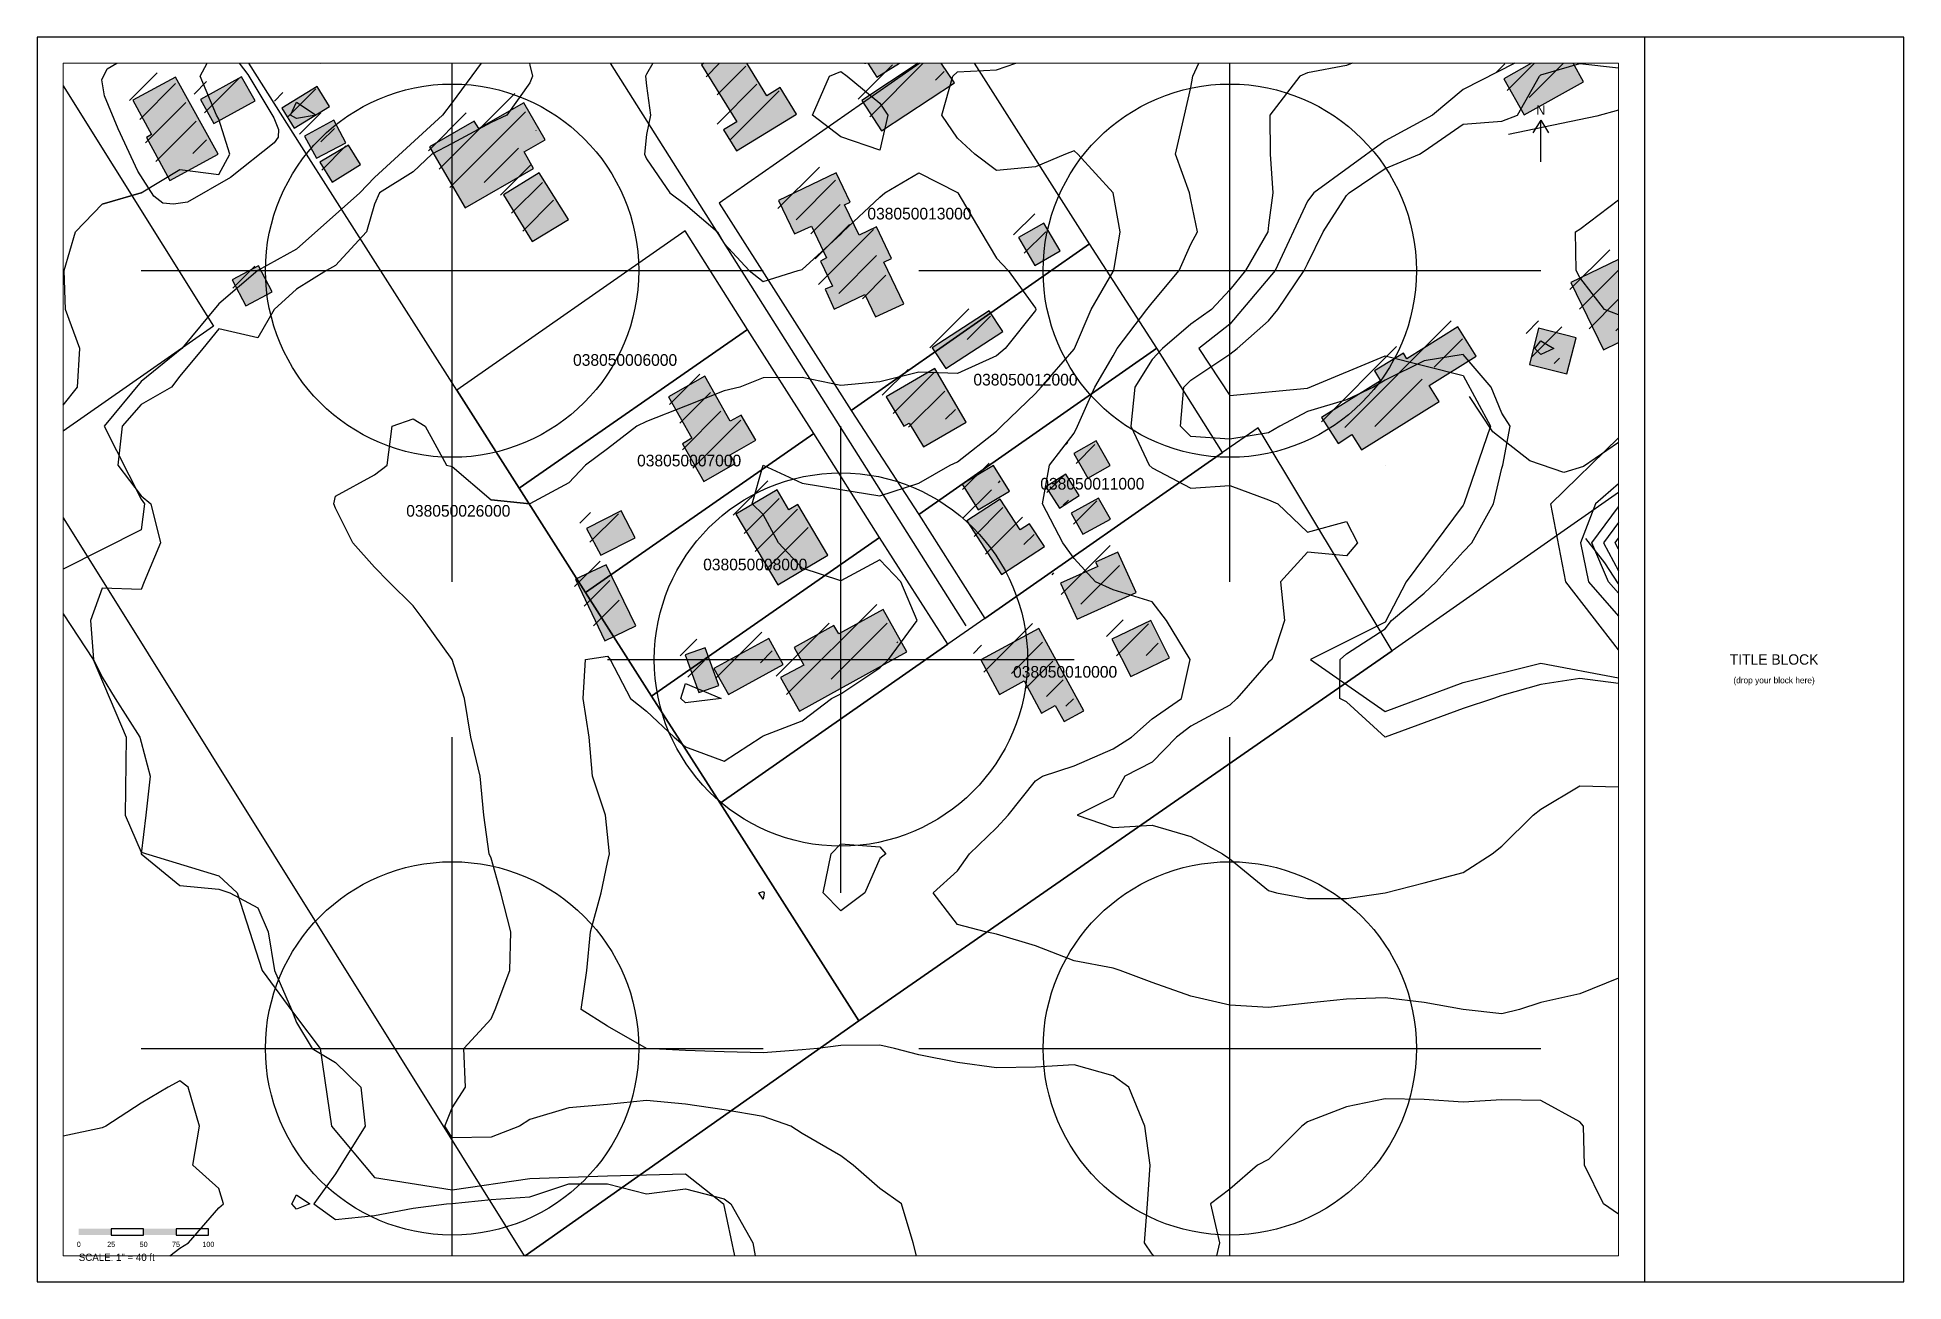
# Paper-space layout 'NEAR 40-scale' of a CAD drawing. Extents: x 0 to 36, y 0 to 24.
# The model-space entities are those that its viewports show. They can reach past a viewport. Long polylines and large blocks are cut down to what shows.
import ezdxf
from ezdxf.enums import TextEntityAlignment as Align

# ---------------------------------------------------------------- set-up
doc = ezdxf.new("R2010")
doc.units = 21
for name, color, linetype in [('ADJOINING_LABELS', 230, 'Continuous'), ('ADJOINING_PARCELS', 241, 'Continuous'), ('BUILDINGS', 9, 'Continuous'), ('CENTER', 1, 'Continuous'), ('CL_LOCAL', 4, 'Continuous'), ('CONTOUR_1FT', 251, 'Continuous'), ('CONTOUR_INDEX', 150, 'Continuous'), ('CONTOUR_MAJOR', 92, 'Continuous'), ('PS_NORTH_ARROW', 7, 'Continuous'), ('PS_SCALE_BAR', 7, 'Continuous'), ('SHEET_BORDER', 7, 'Continuous'), ('TITLE_BLOCK', 7, 'Continuous')]:
    doc.layers.add(name, color=color, linetype=linetype)

msp = doc.modelspace()

# ---------------------------------------------------------------- hatches: boundary and pattern name
at = {"layer": 'BUILDINGS_HATCH'}
for points in [[(6473842.8, 1888445.1), (6473871, 1888394.7), (6473878.5, 1888399.1), (6473887.6, 1888382.7), (6473910.6, 1888395.3), (6473900.4, 1888413.6), (6473905.8, 1888416.5), (6473878.7, 1888464.6)], [(6474339.9, 1888386.2), (6474325.1, 1888410), (6474301.8, 1888395.8), (6474316.7, 1888372.1)], [(6474208.6, 1888315.3), (6474254.9, 1888343.6), (6474242.3, 1888364), (6474232, 1888357.8), (6474207.5, 1888397.6), (6474181.6, 1888381.7), (6474208.7, 1888337.5), (6474198.6, 1888331.4)], [(6474320.5, 1888330.6), (6474376.6, 1888367.6), (6474360.9, 1888390.9), (6474305.1, 1888354)], [(6474816.2, 1888343.1), (6474862.1, 1888368.5), (6474846.5, 1888396.6), (6474800.5, 1888370.9)], [(6473808.5, 1888312.6), (6473775.7, 1888372.1), (6473742.7, 1888354.4), (6473757.2, 1888327.8), (6473753.2, 1888325.6), (6473771.2, 1888292.4)], [(6473837.1, 1888353.7), (6473826.5, 1888372.3), (6473794.9, 1888354.9), (6473805.2, 1888336.3)], [(6473857.7, 1888348.2), (6473867.1, 1888332.8), (6473894.4, 1888349.5), (6473885, 1888364.8)], [(6474009.6, 1888332.4), (6474006.2, 1888338.2), (6473971.7, 1888318.3), (6473999.1, 1888271.2), (6474052, 1888301.6), (6474044.6, 1888314.4), (6474061, 1888323.8), (6474044.4, 1888352.3)], [(6473907.2, 1888321.4), (6473897.8, 1888338.9), (6473875.1, 1888326.6), (6473884.5, 1888309.5)], [(6473918.3, 1888304.6), (6473909.2, 1888319.6), (6473887.1, 1888306.6), (6473896.5, 1888291.2)], [(6474028.7, 1888281.3), (6474050.9, 1888245.2), (6474078.8, 1888262.2), (6474056.3, 1888298.3)], [(6474240.9, 1888277), (6474253.2, 1888251.1), (6474266.4, 1888257.2), (6474278, 1888232.8), (6474273.4, 1888230.2), (6474282.6, 1888210.9), (6474276.8, 1888208.4), (6474283.9, 1888193.1), (6474307.5, 1888204.3), (6474315.7, 1888187.1), (6474337.6, 1888197.2), (6474322.2, 1888229.3), (6474328.2, 1888232.2), (6474316.6, 1888256.7), (6474303.1, 1888250.2), (6474291.9, 1888273.5), (6474296.3, 1888275.7), (6474285.4, 1888298.3)], [(6474458.2, 1888238), (6474445.6, 1888259.5), (6474426.1, 1888248.3), (6474438.6, 1888226.8)], [(6474952.1, 1888168.6), (6474940.1, 1888193.4), (6474915.7, 1888181.5), (6474891.2, 1888232.5), (6474852.2, 1888213.7), (6474877.5, 1888161.6), (6474893.6, 1888169.5), (6474902.4, 1888151.3), (6474922.2, 1888160.7), (6474924.8, 1888155.2)], [(6473850.3, 1888206.5), (6473839.8, 1888226.6), (6473819.4, 1888215.7), (6473829.9, 1888195.7)], [(6474370.1, 1888147.2), (6474414.1, 1888175.9), (6474403.5, 1888191.9), (6474359.6, 1888163.3)], [(6474690.8, 1888084.6), (6474750.6, 1888121.9), (6474742.9, 1888134.3), (6474779.1, 1888156.8), (6474765.1, 1888179.4), (6474725.8, 1888154.8), (6474723.2, 1888159.2), (6474700.8, 1888145.4), (6474705.3, 1888137.7), (6474659.9, 1888109.5), (6474672.8, 1888089.4), (6474683.4, 1888096.3)], [(6474856.3, 1888171.1), (6474827.4, 1888178.5), (6474820.4, 1888150.5), (6474849.1, 1888143.1)], [(6474337.6, 1888102.9), (6474341.6, 1888105.1), (6474352.7, 1888086.8), (6474385.7, 1888106), (6474361.5, 1888147.3), (6474324.1, 1888125.5)], [(6474184, 1888141.3), (6474156.1, 1888125.4), (6474174, 1888093.6), (6474166.9, 1888089.3), (6474183.4, 1888060.1), (6474207.5, 1888073.9), (6474203.5, 1888080.8), (6474223.4, 1888092), (6474212.2, 1888111.4), (6474203.6, 1888106.6)], [(6474479.7, 1888062.8), (6474496.9, 1888072.5), (6474486.1, 1888091.5), (6474468.8, 1888081.7)], [(6474382.7, 1888058), (6474395, 1888038.3), (6474419.1, 1888052.8), (6474406.9, 1888072.5)], [(6474447.2, 1888055.9), (6474457.8, 1888039.5), (6474473, 1888049.3), (6474462.5, 1888065.7)], [(6474279, 1888003.3), (6474255.9, 1888042.4), (6474249, 1888038.4), (6474239.9, 1888053.7), (6474208, 1888034.9), (6474240.5, 1887980.5)], [(6474412.9, 1887988.3), (6474446.2, 1888010.1), (6474434.5, 1888027.6), (6474427.3, 1888022.9), (6474411.9, 1888046.6), (6474386.1, 1888029.9)], [(6474475.8, 1888019.4), (6474497.1, 1888031), (6474487.9, 1888047.4), (6474466.7, 1888035.8)], [(6474103.8, 1888003.2), (6474130.2, 1888016.6), (6474119.4, 1888037.4), (6474092.9, 1888024)], [(6474487.2, 1887994.6), (6474458.5, 1887981.6), (6474471.3, 1887953.9), (6474516.9, 1887974.5), (6474502.7, 1888005.5), (6474485.5, 1887997.9)], [(6474108, 1887995.9), (6474084.2, 1887984.7), (6474107, 1887937.3), (6474130.8, 1887948.8)], [(6474339.8, 1887928.8), (6474321.6, 1887961.3), (6474287.4, 1887942.5), (6474283.7, 1887949.1), (6474252.9, 1887932), (6474260.4, 1887918.5), (6474242.5, 1887908.8), (6474257.1, 1887882.9)], [(6474476.5, 1887883.2), (6474441.7, 1887946.7), (6474396.9, 1887922.5), (6474411.4, 1887895.8), (6474430.4, 1887906.3), (6474443.8, 1887881.5), (6474454.4, 1887887.3), (6474461.3, 1887874.9)], [(6474542.6, 1887924.2), (6474528.1, 1887953), (6474498.2, 1887938.5), (6474512.7, 1887909.7)], [(6474179.4, 1887897.3), (6474194.9, 1887902.7), (6474184.4, 1887931.9), (6474168.9, 1887926.5)], [(6474202.3, 1887895.8), (6474244.6, 1887919), (6474233.5, 1887939), (6474190.9, 1887915.9)]]:
    msp.add_hatch(color=251, dxfattribs=at).paths.add_polyline_path(points)
at = {"layer": 'BUILDINGS_SHADOW'}
h = msp.add_hatch(dxfattribs=at)
h.set_pattern_fill('ANSI31', scale=5)
h.paths.add_polyline_path([(6474333.1, 1888393.6), (6474318.3, 1888417.3), (6474295, 1888403.2), (6474309.8, 1888379.4)])
h = msp.add_hatch(dxfattribs=at)
h.set_pattern_fill('ANSI31', scale=5)
h.paths.add_polyline_path([(6474201.8, 1888322.6), (6474248.1, 1888350.9), (6474235.5, 1888371.3), (6474225.2, 1888365.2), (6474200.7, 1888404.9), (6474174.8, 1888389), (6474201.9, 1888344.8), (6474191.8, 1888338.7)])
h = msp.add_hatch(dxfattribs=at)
h.set_pattern_fill('ANSI31', scale=5)
h.paths.add_polyline_path([(6474809.4, 1888350.5), (6474855.3, 1888375.8), (6474839.6, 1888403.9), (6474793.7, 1888378.2)])
h = msp.add_hatch(dxfattribs=at)
h.set_pattern_fill('ANSI31', scale=5)
h.paths.add_polyline_path([(6474313.7, 1888337.9), (6474369.8, 1888374.9), (6474354.1, 1888398.2), (6474298.3, 1888361.3)])
h = msp.add_hatch(dxfattribs=at)
h.set_pattern_fill('ANSI31', scale=5)
h.paths.add_polyline_path([(6473801.7, 1888320), (6473768.9, 1888379.4), (6473735.9, 1888361.7), (6473750.4, 1888335.1), (6473746.4, 1888332.9), (6473764.4, 1888299.7)])
h = msp.add_hatch(dxfattribs=at)
h.set_pattern_fill('ANSI31', scale=5)
h.paths.add_polyline_path([(6473830.3, 1888361), (6473819.7, 1888379.6), (6473788.1, 1888362.3), (6473798.4, 1888343.7)])
h = msp.add_hatch(dxfattribs=at)
h.set_pattern_fill('ANSI31', scale=5)
h.paths.add_polyline_path([(6473850.9, 1888355.5), (6473860.3, 1888340.2), (6473887.6, 1888356.8), (6473878.2, 1888372.2)])
h = msp.add_hatch(dxfattribs=at)
h.set_pattern_fill('ANSI31', scale=5)
h.paths.add_polyline_path([(6474002.8, 1888339.7), (6473999.4, 1888345.5), (6473964.9, 1888325.6), (6473992.3, 1888278.5), (6474045.2, 1888309), (6474037.8, 1888321.7), (6474054.1, 1888331.1), (6474037.6, 1888359.6)])
h = msp.add_hatch(dxfattribs=at)
h.set_pattern_fill('ANSI31', scale=5)
h.paths.add_polyline_path([(6473900.4, 1888328.7), (6473891, 1888346.3), (6473868.3, 1888333.9), (6473877.7, 1888316.8)])
h = msp.add_hatch(dxfattribs=at)
h.set_pattern_fill('ANSI31', scale=5)
h.paths.add_polyline_path([(6473911.5, 1888312), (6473902.4, 1888326.9), (6473880.3, 1888313.9), (6473889.7, 1888298.6)])
h = msp.add_hatch(dxfattribs=at)
h.set_pattern_fill('ANSI31', scale=5)
h.paths.add_polyline_path([(6474021.9, 1888288.6), (6474044.1, 1888252.5), (6474072, 1888269.5), (6474049.5, 1888305.7)])
h = msp.add_hatch(dxfattribs=at)
h.set_pattern_fill('ANSI31', scale=5)
h.paths.add_polyline_path([(6474234.1, 1888284.3), (6474246.3, 1888258.4), (6474259.6, 1888264.5), (6474271.2, 1888240.1), (6474266.6, 1888237.6), (6474275.7, 1888218.2), (6474270, 1888215.7), (6474277.1, 1888200.4), (6474300.7, 1888211.6), (6474308.9, 1888194.4), (6474330.8, 1888204.6), (6474315.4, 1888236.7), (6474321.4, 1888239.6), (6474309.7, 1888264), (6474296.2, 1888257.5), (6474285.1, 1888280.8), (6474289.4, 1888283), (6474278.6, 1888305.6)])
h = msp.add_hatch(dxfattribs=at)
h.set_pattern_fill('ANSI31', scale=5)
h.paths.add_polyline_path([(6474451.4, 1888245.3), (6474438.8, 1888266.8), (6474419.3, 1888255.6), (6474431.8, 1888234.1)])
h = msp.add_hatch(dxfattribs=at)
h.set_pattern_fill('ANSI31', scale=5)
h.paths.add_polyline_path([(6473843.5, 1888213.9), (6473833, 1888233.9), (6473812.6, 1888223.1), (6473823.1, 1888203)])
h = msp.add_hatch(dxfattribs=at)
h.set_pattern_fill('ANSI31', scale=5)
h.paths.add_polyline_path([(6474945.3, 1888175.9), (6474933.3, 1888200.7), (6474908.9, 1888188.8), (6474884.4, 1888239.9), (6474845.3, 1888221.1), (6474870.7, 1888168.9), (6474886.8, 1888176.9), (6474895.6, 1888158.6), (6474915.4, 1888168), (6474918, 1888162.5)])
h = msp.add_hatch(dxfattribs=at)
h.set_pattern_fill('ANSI31', scale=5)
h.paths.add_polyline_path([(6474363.3, 1888154.6), (6474407.3, 1888183.2), (6474396.7, 1888199.2), (6474352.7, 1888170.6)])
h = msp.add_hatch(dxfattribs=at)
h.set_pattern_fill('ANSI31', scale=5)
h.paths.add_polyline_path([(6474684, 1888091.9), (6474743.8, 1888129.3), (6474736.1, 1888141.7), (6474772.3, 1888164.1), (6474758.3, 1888186.7), (6474719, 1888162.1), (6474716.4, 1888166.5), (6474694, 1888152.7), (6474698.5, 1888145.1), (6474653.1, 1888116.8), (6474666, 1888096.7), (6474676.6, 1888103.6)])
h = msp.add_hatch(dxfattribs=at)
h.set_pattern_fill('ANSI31', scale=5)
h.paths.add_polyline_path([(6474849.5, 1888178.4), (6474820.6, 1888185.8), (6474813.6, 1888157.8), (6474842.2, 1888150.4)])
h = msp.add_hatch(dxfattribs=at)
h.set_pattern_fill('ANSI31', scale=5)
h.paths.add_polyline_path([(6474177.1, 1888148.6), (6474149.3, 1888132.7), (6474167.2, 1888101), (6474160, 1888096.6), (6474176.6, 1888067.4), (6474200.7, 1888081.2), (6474196.7, 1888088.1), (6474216.6, 1888099.3), (6474205.4, 1888118.7), (6474196.8, 1888114)])
h = msp.add_hatch(dxfattribs=at)
h.set_pattern_fill('ANSI31', scale=5)
h.paths.add_polyline_path([(6474330.7, 1888110.2), (6474334.8, 1888112.4), (6474345.9, 1888094.2), (6474378.9, 1888113.4), (6474354.7, 1888154.6), (6474317.3, 1888132.9)])
h = msp.add_hatch(dxfattribs=at)
h.set_pattern_fill('ANSI31', scale=5)
h.paths.add_polyline_path([(6474472.9, 1888070.1), (6474490.1, 1888079.8), (6474479.3, 1888098.8), (6474462, 1888089)])
h = msp.add_hatch(dxfattribs=at)
h.set_pattern_fill('ANSI31', scale=5)
h.paths.add_polyline_path([(6474375.9, 1888065.3), (6474388.2, 1888045.6), (6474412.3, 1888060.1), (6474400, 1888079.8)])
h = msp.add_hatch(dxfattribs=at)
h.set_pattern_fill('ANSI31', scale=5)
h.paths.add_polyline_path([(6474440.4, 1888063.3), (6474451, 1888046.8), (6474466.2, 1888056.6), (6474455.7, 1888073)])
h = msp.add_hatch(dxfattribs=at)
h.set_pattern_fill('ANSI31', scale=5)
h.paths.add_polyline_path([(6474272.2, 1888010.7), (6474249.1, 1888049.7), (6474242.2, 1888045.7), (6474233.1, 1888061), (6474201.2, 1888042.2), (6474233.7, 1887987.8)])
h = msp.add_hatch(dxfattribs=at)
h.set_pattern_fill('ANSI31', scale=5)
h.paths.add_polyline_path([(6474096.9, 1888010.5), (6474123.4, 1888023.9), (6474112.5, 1888044.7), (6474086.1, 1888031.3)])
h = msp.add_hatch(dxfattribs=at)
h.set_pattern_fill('ANSI31', scale=5)
h.paths.add_polyline_path([(6474406.1, 1887995.6), (6474439.4, 1888017.4), (6474427.7, 1888034.9), (6474420.5, 1888030.2), (6474405.1, 1888053.9), (6474379.3, 1888037.2)])
h = msp.add_hatch(dxfattribs=at)
h.set_pattern_fill('ANSI31', scale=5)
h.paths.add_polyline_path([(6474469, 1888026.7), (6474490.2, 1888038.3), (6474481.1, 1888054.7), (6474459.9, 1888043.2)])
h = msp.add_hatch(dxfattribs=at)
h.set_pattern_fill('ANSI31', scale=5)
h.paths.add_polyline_path([(6474480.4, 1888001.9), (6474451.7, 1887988.9), (6474464.5, 1887961.2), (6474510.1, 1887981.8), (6474495.9, 1888012.8), (6474478.7, 1888005.2)])
h = msp.add_hatch(dxfattribs=at)
h.set_pattern_fill('ANSI31', scale=5)
h.paths.add_polyline_path([(6474101.2, 1888003.2), (6474077.4, 1887992), (6474100.2, 1887944.6), (6474124, 1887956.2)])
h = msp.add_hatch(dxfattribs=at)
h.set_pattern_fill('ANSI31', scale=5)
h.paths.add_polyline_path([(6474333, 1887936.2), (6474314.8, 1887968.6), (6474280.6, 1887949.8), (6474276.9, 1887956.4), (6474246.1, 1887939.4), (6474253.5, 1887925.9), (6474235.7, 1887916.1), (6474250.3, 1887890.2)])
h = msp.add_hatch(dxfattribs=at)
h.set_pattern_fill('ANSI31', scale=5)
h.paths.add_polyline_path([(6474535.8, 1887931.5), (6474521.2, 1887960.3), (6474491.4, 1887945.8), (6474505.9, 1887917)])
h = msp.add_hatch(dxfattribs=at)
h.set_pattern_fill('ANSI31', scale=5)
h.paths.add_polyline_path([(6474195.5, 1887903.1), (6474237.8, 1887926.3), (6474226.7, 1887946.3), (6474184.1, 1887923.2)])
h = msp.add_hatch(dxfattribs=at)
h.set_pattern_fill('ANSI31', scale=5)
h.paths.add_polyline_path([(6474469.7, 1887890.5), (6474434.9, 1887954), (6474390.1, 1887929.8), (6474404.6, 1887903.1), (6474423.6, 1887913.6), (6474437, 1887888.8), (6474447.6, 1887894.6), (6474454.4, 1887882.2)])
h = msp.add_hatch(dxfattribs=at)
h.set_pattern_fill('ANSI31', scale=5)
h.paths.add_polyline_path([(6474172.6, 1887904.6), (6474188.1, 1887910.1), (6474177.6, 1887939.2), (6474162.1, 1887933.8)])

# ---------------------------------------------------------------- linework, layer by layer
at = {"layer": 'ADJOINING_PARCELS'}
for points in [[(6474040.8, 1888054.9), (6473992.6, 1888130.7), (6473873.1, 1888318.4), (6473780.9, 1888463.3), (6473674.3, 1888389), (6473804.9, 1888179.9), (6473659.8, 1888078.6), (6473706.3, 1888004.7), (6474044.9, 1887462.4), (6474303, 1887644), (6474195.8, 1887811.9), (6474143, 1887894.4), (6474092, 1887974.6), (6474040.8, 1888054.9)], [(6474195.2, 1888274.9), (6474297, 1888114.9), (6474480.8, 1888243.4), (6474379.3, 1888403.2), (6474195.2, 1888274.9)], [(6473992.6, 1888130.7), (6474040.8, 1888054.9), (6474216.9, 1888177.4), (6474168.8, 1888253.5), (6473992.6, 1888130.7)], [(6474297, 1888114.9), (6474349.1, 1888034.8), (6474532.8, 1888162.9), (6474480.8, 1888243.4), (6474297, 1888114.9)], [(6474910.7, 1886841.1), (6475334.2, 1887140.9), (6475652.8, 1887364.9), (6475156.2, 1888236), (6474893.9, 1888055), (6474714.3, 1887929.6), (6474303, 1887644), (6474044.9, 1887462.4), (6473378, 1886997.6), (6472926.9, 1886682.8), (6473001.5, 1886558.6), (6473042.9, 1886489.8), (6473096.2, 1886401.3), (6473111.2, 1886376.5), (6473182.8, 1886257.3), (6473263.9, 1886122.5), (6473266.1, 1886118.6), (6473385.6, 1885919.9), (6473448.7, 1885814.8), (6473795.6, 1886056.9), (6473973.2, 1886181.6), (6474128.6, 1886291.1), (6474694.9, 1886689.4), (6474910.7, 1886841.1)], [(6474040.8, 1888054.9), (6474092, 1887974.6), (6474268.1, 1888097.1), (6474216.9, 1888177.4), (6474040.8, 1888054.9)], [(6474349.1, 1888034.8), (6474400.2, 1887954.5), (6474583.6, 1888082.4), (6474532.8, 1888162.9), (6474349.1, 1888034.8)], [(6474195.8, 1887811.9), (6474303, 1887644), (6474714.3, 1887929.6), (6474611, 1888101.6), (6474583.6, 1888082.4), (6474400.2, 1887954.5), (6474371.5, 1887934.6), (6474195.8, 1887811.9)], [(6474092, 1887974.6), (6474143, 1887894.4), (6474318.9, 1888017), (6474268.1, 1888097.1), (6474092, 1887974.6)]]:
    msp.add_lwpolyline(points, close=True, dxfattribs=at)
at = {"layer": 'BUILDINGS'}
for points in [[(6473842.8, 1888445.1), (6473871, 1888394.7), (6473878.5, 1888399.1), (6473887.6, 1888382.7), (6473910.6, 1888395.3), (6473900.4, 1888413.6), (6473905.8, 1888416.5), (6473878.7, 1888464.6), (6473842.8, 1888445.1)], [(6474339.9, 1888386.2), (6474325.1, 1888410), (6474301.8, 1888395.8), (6474316.7, 1888372.1), (6474339.9, 1888386.2)], [(6474208.6, 1888315.3), (6474254.9, 1888343.6), (6474242.3, 1888364), (6474232, 1888357.8), (6474207.5, 1888397.6), (6474181.6, 1888381.7), (6474208.7, 1888337.5), (6474198.6, 1888331.4), (6474208.6, 1888315.3)], [(6474320.5, 1888330.6), (6474376.6, 1888367.6), (6474360.9, 1888390.9), (6474305.1, 1888354), (6474320.5, 1888330.6)], [(6474816.2, 1888343.1), (6474862.1, 1888368.5), (6474846.5, 1888396.6), (6474800.5, 1888370.9), (6474816.2, 1888343.1)], [(6473808.5, 1888312.6), (6473775.7, 1888372.1), (6473742.7, 1888354.4), (6473757.2, 1888327.8), (6473753.2, 1888325.6), (6473771.2, 1888292.4), (6473808.5, 1888312.6)], [(6473837.1, 1888353.7), (6473826.5, 1888372.3), (6473794.9, 1888354.9), (6473805.2, 1888336.3), (6473837.1, 1888353.7)], [(6473857.7, 1888348.2), (6473867.1, 1888332.8), (6473894.4, 1888349.5), (6473885, 1888364.8), (6473857.7, 1888348.2)], [(6474009.6, 1888332.4), (6474006.2, 1888338.2), (6473971.7, 1888318.3), (6473999.1, 1888271.2), (6474052, 1888301.6), (6474044.6, 1888314.4), (6474061, 1888323.8), (6474044.4, 1888352.3), (6474009.6, 1888332.4)], [(6473907.2, 1888321.4), (6473897.8, 1888338.9), (6473875.1, 1888326.6), (6473884.5, 1888309.5), (6473907.2, 1888321.4)], [(6473918.3, 1888304.6), (6473909.2, 1888319.6), (6473887.1, 1888306.6), (6473896.5, 1888291.2), (6473918.3, 1888304.6)], [(6474028.7, 1888281.3), (6474050.9, 1888245.2), (6474078.8, 1888262.2), (6474056.3, 1888298.3), (6474028.7, 1888281.3)], [(6474240.9, 1888277), (6474253.2, 1888251.1), (6474266.4, 1888257.2), (6474278, 1888232.8), (6474273.4, 1888230.2), (6474282.6, 1888210.9), (6474276.8, 1888208.4), (6474283.9, 1888193.1), (6474307.5, 1888204.3), (6474315.7, 1888187.1), (6474337.6, 1888197.2), (6474322.2, 1888229.3), (6474328.2, 1888232.2), (6474316.6, 1888256.7), (6474303.1, 1888250.2), (6474291.9, 1888273.5), (6474296.3, 1888275.7), (6474285.4, 1888298.3), (6474240.9, 1888277)], [(6474458.2, 1888238), (6474445.6, 1888259.5), (6474426.1, 1888248.3), (6474438.6, 1888226.8), (6474458.2, 1888238)], [(6474952.1, 1888168.6), (6474940.1, 1888193.4), (6474915.7, 1888181.5), (6474891.2, 1888232.5), (6474852.2, 1888213.7), (6474877.5, 1888161.6), (6474893.6, 1888169.5), (6474902.4, 1888151.3), (6474922.2, 1888160.7), (6474924.8, 1888155.2), (6474952.1, 1888168.6)], [(6473850.3, 1888206.5), (6473839.8, 1888226.6), (6473819.4, 1888215.7), (6473829.9, 1888195.7), (6473850.3, 1888206.5)], [(6474370.1, 1888147.2), (6474414.1, 1888175.9), (6474403.5, 1888191.9), (6474359.6, 1888163.3), (6474370.1, 1888147.2)], [(6474690.8, 1888084.6), (6474750.6, 1888121.9), (6474742.9, 1888134.3), (6474779.1, 1888156.8), (6474765.1, 1888179.4), (6474725.8, 1888154.8), (6474723.2, 1888159.2), (6474700.8, 1888145.4), (6474705.3, 1888137.7), (6474659.9, 1888109.5), (6474672.8, 1888089.4), (6474683.4, 1888096.3), (6474690.8, 1888084.6)], [(6474856.3, 1888171.1), (6474827.4, 1888178.5), (6474820.4, 1888150.5), (6474849.1, 1888143.1), (6474856.3, 1888171.1)], [(6474337.6, 1888102.9), (6474341.6, 1888105.1), (6474352.7, 1888086.8), (6474385.7, 1888106), (6474361.5, 1888147.3), (6474324.1, 1888125.5), (6474337.6, 1888102.9)], [(6474184, 1888141.3), (6474156.1, 1888125.4), (6474174, 1888093.6), (6474166.9, 1888089.3), (6474183.4, 1888060.1), (6474207.5, 1888073.9), (6474203.5, 1888080.8), (6474223.4, 1888092), (6474212.2, 1888111.4), (6474203.6, 1888106.6), (6474184, 1888141.3)], [(6474479.7, 1888062.8), (6474496.9, 1888072.5), (6474486.1, 1888091.5), (6474468.8, 1888081.7), (6474479.7, 1888062.8)], [(6474382.7, 1888058), (6474395, 1888038.3), (6474419.1, 1888052.8), (6474406.9, 1888072.5), (6474382.7, 1888058)], [(6474447.2, 1888055.9), (6474457.8, 1888039.5), (6474473, 1888049.3), (6474462.5, 1888065.7), (6474447.2, 1888055.9)], [(6474279, 1888003.3), (6474255.9, 1888042.4), (6474249, 1888038.4), (6474239.9, 1888053.7), (6474208, 1888034.9), (6474240.5, 1887980.5), (6474279, 1888003.3)], [(6474412.9, 1887988.3), (6474446.2, 1888010.1), (6474434.5, 1888027.6), (6474427.3, 1888022.9), (6474411.9, 1888046.6), (6474386.1, 1888029.9), (6474412.9, 1887988.3)], [(6474475.8, 1888019.4), (6474497.1, 1888031), (6474487.9, 1888047.4), (6474466.7, 1888035.8), (6474475.8, 1888019.4)], [(6474103.8, 1888003.2), (6474130.2, 1888016.6), (6474119.4, 1888037.4), (6474092.9, 1888024), (6474103.8, 1888003.2)], [(6474487.2, 1887994.6), (6474458.5, 1887981.6), (6474471.3, 1887953.9), (6474516.9, 1887974.5), (6474502.7, 1888005.5), (6474485.5, 1887997.9), (6474487.2, 1887994.6)], [(6474108, 1887995.9), (6474084.2, 1887984.7), (6474107, 1887937.3), (6474130.8, 1887948.8), (6474108, 1887995.9)], [(6474339.8, 1887928.8), (6474321.6, 1887961.3), (6474287.4, 1887942.5), (6474283.7, 1887949.1), (6474252.9, 1887932), (6474260.4, 1887918.5), (6474242.5, 1887908.8), (6474257.1, 1887882.9), (6474339.8, 1887928.8)], [(6474476.5, 1887883.2), (6474441.7, 1887946.7), (6474396.9, 1887922.5), (6474411.4, 1887895.8), (6474430.4, 1887906.3), (6474443.8, 1887881.5), (6474454.4, 1887887.3), (6474461.3, 1887874.9), (6474476.5, 1887883.2)], [(6474542.6, 1887924.2), (6474528.1, 1887953), (6474498.2, 1887938.5), (6474512.7, 1887909.7), (6474542.6, 1887924.2)], [(6474179.4, 1887897.3), (6474194.9, 1887902.7), (6474184.4, 1887931.9), (6474168.9, 1887926.5), (6474179.4, 1887897.3)], [(6474202.3, 1887895.8), (6474244.6, 1887919), (6474233.5, 1887939), (6474190.9, 1887915.9), (6474202.3, 1887895.8)]]:
    msp.add_lwpolyline(points, close=True, dxfattribs=at)
at = {"layer": 'CENTER'}
for p, q in [((6474289.1, 1887742.8, 46.6), (6474289.1, 1888102.8, 46.6)), ((6474109.1, 1887922.8, 46.6), (6474469.1, 1887922.8, 46.6))]:
    msp.add_line(p, q, dxfattribs=at)
msp.add_circle((6474289.1, 1887922.8, 46.6), 144, dxfattribs=at)
at = {"layer": 'CL_LOCAL'}
for points in [[(6474385.7, 1887948.8), (6473969.4, 1888607.2)], [(6473757.5, 1888466.4), (6473788.4, 1888414.1), (6473797.4, 1888401.1), (6473802.3, 1888395.7), (6473823, 1888384.9), (6473831.5, 1888374.2), (6473851.5, 1888340.7), (6473855.1, 1888331.8), (6473855, 1888325.7), (6473851.8, 1888321.3), (6473818.1, 1888294.7), (6473785, 1888275.6), (6473774.1, 1888274.1), (6473765.9, 1888275), (6473758.9, 1888280.2), (6473746.7, 1888299.6), (6473731.5, 1888332.2), (6473720.8, 1888357.7), (6473718.7, 1888370), (6473723, 1888378.4), (6473732.7, 1888384.2), (6473788.4, 1888414.1)], [(6475008.9, 1888419.8), (6474992.2, 1888396), (6474960.6, 1888376.6), (6474916.9, 1888354.5), (6474872.4, 1888341.9), (6474804.2, 1888327.8)], [(6474970.2, 1888145.9), (6474862, 1888071.7), (6474846.8, 1888067.2), (6474820.7, 1888076.1), (6474792.1, 1888098.4), (6474774.1, 1888125.6)], [(6475475.1, 1887722.7), (6475434.1, 1887694), (6475444, 1887661.1), (6475374.8, 1887617.6), (6475227, 1887516.4), (6475211.9, 1887510), (6475193.5, 1887528.5), (6475104.3, 1887656.2), (6475060.4, 1887724.4), (6474943, 1887897.7), (6474878.6, 1887997.5), (6474863.7, 1888016.1)]]:
    msp.add_lwpolyline(points, dxfattribs=at)
at = {"layer": 'CONTOUR_1FT'}
for points, elevation in [([(6474912.4, 1887472.8), (6474889.1, 1887494.9), (6474877.5, 1887502.8), (6474862.8, 1887532.8), (6474862.1, 1887562.8), (6474859.1, 1887566), (6474829.1, 1887582.5), (6474799.1, 1887583), (6474769.1, 1887581.2), (6474739.1, 1887583.3), (6474709.1, 1887583.9), (6474679.1, 1887577.8), (6474649.1, 1887566), (6474644.8, 1887562.8), (6474619.1, 1887537.1), (6474610.5, 1887532.8), (6474589.1, 1887514.1), (6474574.1, 1887502.8), (6474581.1, 1887472.8), (6474574.1, 1887442.8)], 63), ([(6474554.8, 1887442.8), (6474529.1, 1887464), (6474523.3, 1887472.8), (6474525.7, 1887502.8), (6474527.7, 1887532.8), (6474523.5, 1887562.8), (6474511.3, 1887592.8), (6474499.1, 1887601.5), (6474469.1, 1887610), (6474439.1, 1887608.3), (6474409.1, 1887607.8), (6474379.1, 1887611.9), (6474349.1, 1887617.8), (6474330.3, 1887622.8), (6474319.1, 1887625.3), (6474289.1, 1887624.9), (6474271.1, 1887622.8), (6474259.1, 1887621.7), (6474229.1, 1887619.4), (6474199.1, 1887620.2), (6474169.1, 1887621.2), (6474139.1, 1887622.8), (6474139.1, 1887622.8), (6474109.1, 1887640), (6474088.6, 1887652.8), (6474093, 1887682.8), (6474095.9, 1887712.8), (6474104.1, 1887742.8), (6474109.1, 1887766.1), (6474110.6, 1887772.8), (6474109.1, 1887787.8), (6474107.5, 1887802.8), (6474097.4, 1887832.8), (6474094.9, 1887862.8), (6474090.3, 1887892.8), (6474091.9, 1887922.8), (6474109.1, 1887925.3), (6474111, 1887922.8), (6474126.7, 1887892.8), (6474139.1, 1887883), (6474160.3, 1887862.8), (6474169.1, 1887855.5), (6474199.1, 1887844.5), (6474227.5, 1887862.8), (6474229.1, 1887863.8), (6474259.1, 1887875.4), (6474281.9, 1887892.8), (6474289.1, 1887896.4), (6474319.1, 1887916.5), (6474325.8, 1887922.8), (6474347.8, 1887952.8), (6474335.2, 1887982.8), (6474319.1, 1887999.8), (6474289.1, 1887983.6), (6474259.1, 1887993.2), (6474240.8, 1888012.8), (6474229.1, 1888034.8), (6474220.5, 1888042.8), (6474229.1, 1888072.8), (6474259.1, 1888058.9), (6474289.1, 1888054), (6474319.1, 1888049.2), (6474349.1, 1888058.8), (6474373.3, 1888072.8), (6474379.1, 1888075.4), (6474409.1, 1888099), (6474412.9, 1888102.8), (6474439.1, 1888128.1), (6474443.5, 1888132.8), (6474469.1, 1888162.2), (6474469.4, 1888162.8), (6474482.2, 1888192.8), (6474499.1, 1888222.1), (6474499.6, 1888222.8), (6474504.5, 1888252.8), (6474499.1, 1888282.8), (6474499.1, 1888282.8), (6474471.9, 1888312.8), (6474469.1, 1888315.3), (6474462.4, 1888312.8), (6474439.1, 1888302.8), (6474409.1, 1888300.2), (6474392.5, 1888312.8), (6474379.1, 1888325), (6474366.9, 1888342.8), (6474375.3, 1888372.8), (6474379.1, 1888376.1), (6474409.1, 1888377.8), (6474439.1, 1888387.8), (6474454.1, 1888402.8)], 63), ([(6474155.3, 1888402.8), (6474139.1, 1888374.3), (6474138.3, 1888372.8), (6474139.1, 1888365.3), (6474142.1, 1888342.8), (6474139.1, 1888327.8), (6474137.5, 1888312.8), (6474139.1, 1888309.1), (6474157.1, 1888282.8), (6474169.1, 1888273.9), (6474193.8, 1888252.8), (6474199.1, 1888243.7), (6474218.3, 1888222.8), (6474229.1, 1888214.4), (6474256.1, 1888222.8), (6474259.1, 1888223.6), (6474289.1, 1888250.9), (6474290.5, 1888252.8), (6474319.1, 1888279.5), (6474322.9, 1888282.8), (6474349.1, 1888298.3), (6474379.1, 1888283.2), (6474379.4, 1888282.8), (6474397.1, 1888252.8), (6474409.1, 1888232.5), (6474418.1, 1888222.8), (6474439.1, 1888193.8), (6474439.5, 1888192.8), (6474439.1, 1888192), (6474415.9, 1888162.8), (6474409.1, 1888157), (6474379.1, 1888143.4), (6474349.1, 1888144.5), (6474319.1, 1888137.1), (6474289.1, 1888134.2), (6474259.1, 1888140.3), (6474229.1, 1888140.1), (6474211.1, 1888132.8), (6474199.1, 1888130.1), (6474169.1, 1888118.3), (6474139.1, 1888106.5), (6474131.6, 1888102.8), (6474109.1, 1888085.4), (6474091.9, 1888072.8), (6474079.1, 1888059), (6474049.1, 1888042.8), (6474019.1, 1888046), (6474049.1, 1888042.8), (6474049.1, 1888042.8)], 64), ([(6474709.1, 1888393), (6474679.1, 1888381), (6474649.1, 1888375.3), (6474643.1, 1888372.8), (6474620, 1888342.8), (6474620.3, 1888312.8), (6474622.4, 1888282.8), (6474619.1, 1888257.8), (6474618.5, 1888252.8), (6474601.3, 1888222.8), (6474589.1, 1888208.1), (6474574.9, 1888192.8), (6474559.1, 1888181.5), (6474537.2, 1888162.8), (6474529.1, 1888154.2), (6474515.8, 1888132.8), (6474512.7, 1888102.8), (6474527, 1888072.8), (6474529.1, 1888070.6), (6474559.1, 1888055.1), (6474589.1, 1888057), (6474619.1, 1888045.9), (6474626.1, 1888042.8), (6474649.1, 1888021.1), (6474679.1, 1888029.2), (6474687.6, 1888012.8), (6474679.1, 1888002.8), (6474649.1, 1888005.7), (6474628.2, 1887982.8), (6474631.2, 1887952.8), (6474621.6, 1887922.8), (6474619.1, 1887920.7), (6474594.5, 1887892.8), (6474589.1, 1887887.7), (6474559.1, 1887871.3), (6474548.1, 1887862.8), (6474529.1, 1887843.6), (6474508, 1887832.8), (6474499.1, 1887816.7), (6474471.4, 1887802.8), (6474499.1, 1887793.1), (6474529.1, 1887795), (6474559.1, 1887786.3), (6474583.4, 1887772.8), (6474589.1, 1887769.1), (6474619.1, 1887744.6), (6474625.1, 1887742.8), (6474649.1, 1887738.5), (6474679.1, 1887738.5), (6474709.1, 1887742.8), (6474709.1, 1887742.8), (6474739.1, 1887750.6), (6474769.1, 1887758.6), (6474791.6, 1887772.8), (6474799.1, 1887778.8), (6474823.1, 1887802.8), (6474829.1, 1887807.3), (6474859.1, 1887825.3), (6474889.1, 1887824.5), (6474919.1, 1887812.6)], 61), ([(6474905.9, 1887952.8), (6474889.1, 1887973.9), (6474881.2, 1887982.8), (6474868.5, 1888012.8), (6474889.1, 1888040.6), (6474891.3, 1888042.8), (6474919.1, 1888061.1)], 61), ([(6474043.3, 1888402.8), (6474049.1, 1888381.4), (6474051.2, 1888372.8), (6474049.1, 1888367.8), (6474031.4, 1888342.8), (6474019.1, 1888337), (6473989.1, 1888321), (6473973.4, 1888312.8), (6473959.1, 1888299.1), (6473933.1, 1888282.8), (6473929.1, 1888274.2), (6473923.1, 1888252.8), (6473899.1, 1888226.7), (6473892.1, 1888222.8), (6473869.1, 1888208.5), (6473851.7, 1888192.8), (6473839.1, 1888171), (6473809.1, 1888177.8), (6473796.7, 1888162.8), (6473779.1, 1888141.4), (6473772.7, 1888132.8), (6473749.1, 1888119.6), (6473734.4, 1888102.8), (6473731.1, 1888072.8), (6473749.1, 1888049.1), (6473756.6, 1888042.8), (6473764.1, 1888012.8), (6473751.6, 1887982.8), (6473749.1, 1887976.8), (6473719.1, 1887977.8), (6473710.2, 1887952.8), (6473712.5, 1887922.8), (6473719.1, 1887909.2), (6473729.1, 1887892.8), (6473748.2, 1887862.8), (6473749.1, 1887859.1), (6473756.1, 1887832.8), (6473752.8, 1887802.8), (6473749.1, 1887772.8), (6473779.1, 1887748.4), (6473809.1, 1887745.7), (6473817.6, 1887742.8), (6473839.1, 1887731.3), (6473847.1, 1887712.8), (6473852.1, 1887682.8), (6473865.1, 1887652.8), (6473869.1, 1887642.8), (6473881.1, 1887622.8), (6473899.1, 1887611.9), (6473918.7, 1887592.8), (6473922, 1887562.8), (6473903.1, 1887532.8), (6473899.1, 1887525.9), (6473882.4, 1887502.8), (6473899.1, 1887490.8), (6473929.1, 1887493.8), (6473959.1, 1887499.4), (6473984.8, 1887502.8), (6473989.1, 1887503.2), (6474019.1, 1887506.1), (6474049.1, 1887508.2), (6474079.1, 1887518.3), (6474109.1, 1887518.4), (6474139.1, 1887510.6), (6474169.1, 1887514.4), (6474199.1, 1887506.7), (6474204.1, 1887502.8), (6474221, 1887472.8), (6474226.4, 1887442.8)], 65), ([(6474919.1, 1888069.1), (6474889.1, 1888058.3), (6474871.2, 1888042.8), (6474859.6, 1888012.8), (6474865.8, 1887982.8), (6474889.1, 1887956.3), (6474891.9, 1887952.8), (6474919.1, 1887923.4)], 60), ([(6474909.8, 1887892.8), (6474889.1, 1887904.3), (6474859.1, 1887908.1), (6474829.1, 1887903.5), (6474799.1, 1887895.1), (6474792.6, 1887892.8), (6474769.1, 1887885), (6474739.1, 1887873.9), (6474709.1, 1887862.8), (6474679.1, 1887890.1), (6474674.1, 1887892.8), (6474674.2, 1887922.8), (6474679.1, 1887927.1), (6474709.1, 1887946.5), (6474713.8, 1887952.8), (6474739.1, 1887974), (6474748.4, 1887982.8), (6474769.1, 1888005.9), (6474775.8, 1888012.8), (6474792.5, 1888042.8), (6474799.1, 1888070.5), (6474799.8, 1888072.8), (6474805.4, 1888102.8), (6474799.1, 1888112.8), (6474790.9, 1888132.8), (6474769.1, 1888158.1), (6474739.1, 1888153.2), (6474709.1, 1888138.2), (6474699.9, 1888132.8), (6474679.1, 1888123.1), (6474649.1, 1888114.1), (6474627.7, 1888102.8), (6474619.1, 1888097.8), (6474589.1, 1888092.8), (6474559.1, 1888094.9), (6474551.2, 1888102.8), (6474553.7, 1888132.8), (6474559.1, 1888138.4), (6474589.1, 1888158.4), (6474594.7, 1888162.8), (6474619.1, 1888184.2), (6474626.1, 1888192.8), (6474646.5, 1888222.8), (6474649.1, 1888228.1), (6474661.2, 1888252.8), (6474679.1, 1888280.8), (6474681.2, 1888282.8), (6474709.1, 1888301.5), (6474735.6, 1888312.8), (6474739.1, 1888315.1), (6474769.1, 1888335.8), (6474799.1, 1888338.1), (6474811.1, 1888342.8), (6474828.1, 1888372.8), (6474829.1, 1888373.8), (6474859.1, 1888382.5), (6474889.1, 1888379.4), (6474919.1, 1888374.7)], 60), ([(6474919.1, 1888174.6), (6474889.1, 1888188.6), (6474878.3, 1888192.8), (6474859.1, 1888217.4), (6474856.4, 1888222.8), (6474855.9, 1888252.8), (6474859.1, 1888254.9), (6474889.1, 1888277.6), (6474919.1, 1888280.2)], 59), ([(6474903.5, 1888042.8), (6474889.1, 1888028.5), (6474877.4, 1888012.8), (6474889.1, 1887991), (6474894.1, 1887982.8), (6474919.1, 1887953.5)], 62), ([(6474904.1, 1887682.8), (6474889.1, 1887677), (6474859.1, 1887665), (6474829.1, 1887658.1), (6474812.7, 1887652.8), (6474799.1, 1887649.4), (6474769.1, 1887652.8), (6474769.1, 1887652.8), (6474739.1, 1887658.3), (6474709.1, 1887661.9), (6474679.1, 1887660.7), (6474649.1, 1887657.8), (6474619.1, 1887654.4), (6474589.1, 1887656.1), (6474559.1, 1887663.1), (6474529.1, 1887673.5), (6474504.5, 1887682.8), (6474499.1, 1887684.8), (6474469.1, 1887690.3), (6474439.1, 1887701.9), (6474409.1, 1887711), (6474400.5, 1887712.8), (6474379.1, 1887718.4), (6474360.2, 1887742.8), (6474379.1, 1887759.7), (6474388.2, 1887772.8), (6474409.1, 1887793), (6474418.2, 1887802.8), (6474439.1, 1887829.1), (6474444.5, 1887832.8), (6474469.1, 1887840.9), (6474499.1, 1887853.8), (6474513.3, 1887862.8), (6474529.1, 1887877.1), (6474551.9, 1887892.8), (6474558.5, 1887922.8), (6474540.2, 1887952.8), (6474529.1, 1887967.4), (6474499.1, 1887976.6), (6474485.4, 1887982.8), (6474469.1, 1888000.8), (6474460.2, 1888012.8), (6474444.6, 1888042.8), (6474449.9, 1888072.8), (6474469.1, 1888097.5), (6474471.6, 1888102.8), (6474484.9, 1888132.8), (6474499.1, 1888157.2), (6474502.3, 1888162.8), (6474525.1, 1888192.8), (6474529.1, 1888197.9), (6474550, 1888222.8), (6474559.1, 1888243.2), (6474564.2, 1888252.8), (6474559.1, 1888277.4), (6474557.9, 1888282.8), (6474547.3, 1888312.8), (6474554.2, 1888342.8), (6474559.1, 1888364.2), (6474560.7, 1888372.8), (6474574.1, 1888402.8)], 62), ([(6473749.1, 1888282.8), (6473719.1, 1888274.2), (6473749.1, 1888282.8), (6473779.1, 1888300.8), (6473809.1, 1888296.9), (6473817.5, 1888312.8), (6473809.1, 1888339.8), (6473807.3, 1888342.8), (6473794.6, 1888372.8), (6473809.1, 1888399.1)], 66), ([(6474319.1, 1888315.7), (6474289.1, 1888326.1), (6474267.2, 1888342.8), (6474280.2, 1888372.8), (6474289.1, 1888376.5), (6474293.8, 1888372.8), (6474319.1, 1888352), (6474325.3, 1888342.8), (6474319.1, 1888315.7)], 64), ([(6473869.1, 1888340.1), (6473864.3, 1888342.8), (6473869.1, 1888352.8), (6473884.1, 1888342.8), (6473869.1, 1888340.1)], 66), ([(6473663, 1888102.8), (6473689.1, 1888119), (6473700.1, 1888132.8), (6473701.8, 1888162.8), (6473690.8, 1888192.8), (6473689.8, 1888222.8), (6473698.6, 1888252.8), (6473719.1, 1888274.2)], 66), ([(6474829.1, 1888158), (6474824.4, 1888162.8), (6474829.1, 1888168.6), (6474839.1, 1888162.8), (6474829.1, 1888158)], 59), ([(6474904.3, 1887982.8), (6474889.1, 1888007.8), (6474886.4, 1888012.8), (6474889.1, 1888016.4), (6474915.7, 1888042.8)], 63), ([(6474349.1, 1887455.7), (6474344.8, 1887472.8), (6474335.7, 1887502.8), (6474319.1, 1887514.8), (6474298.6, 1887532.8), (6474289.1, 1887539.8), (6474259.1, 1887557), (6474250.5, 1887562.8), (6474229.1, 1887570.3), (6474199.1, 1887575.3), (6474169.1, 1887579.7), (6474139.1, 1887582.5), (6474109.1, 1887579.6), (6474079.1, 1887576.9), (6474049.1, 1887567.8), (6474041.2, 1887562.8), (6474019.1, 1887554.3), (6473989.1, 1887553.8), (6473983.4, 1887562.8), (6473989.1, 1887577), (6473999.4, 1887592.8), (6473998.2, 1887622.8), (6474019.1, 1887645.7), (6474022.3, 1887652.8), (6474033.7, 1887682.8), (6474034.4, 1887712.8), (6474026.6, 1887742.8), (6474019.1, 1887769.5), (6474017.8, 1887772.8), (6474013.6, 1887802.8), (6474010.7, 1887832.8), (6474003.5, 1887862.8), (6473998.7, 1887892.8), (6473989.1, 1887922.8), (6473989.1, 1887922.8), (6473967.6, 1887952.8), (6473959.1, 1887964.1), (6473940.3, 1887982.8), (6473929.1, 1887994.1), (6473912.4, 1888012.8), (6473899.1, 1888039.5), (6473897.9, 1888042.8), (6473899.1, 1888048.8), (6473929.1, 1888065.3), (6473939.1, 1888072.8), (6473942.9, 1888102.8), (6473959.1, 1888108.6), (6473968.2, 1888102.8), (6473984.8, 1888072.8), (6473989.1, 1888071.7), (6474019.1, 1888046)], 64), ([(6474709.1, 1888072.8), (6474709.1, 1888072.8), (6474709.1, 1888072.8), (6474709.1, 1888072.8), (6474709.1, 1888072.8)], 61), ([(6474169.1, 1887889.5), (6474165.6, 1887892.8), (6474169.1, 1887904.2), (6474196.6, 1887892.8), (6474169.1, 1887889.5)], 64), ([(6474307.6, 1887742.8), (6474289.1, 1887728.8), (6474275.4, 1887742.8), (6474281.6, 1887772.8), (6474289.1, 1887780.6), (6474319.1, 1887778.3), (6474323.7, 1887772.8), (6474319.1, 1887769.4), (6474307.6, 1887742.8)], 63), ([(6474229.1, 1887737.8), (6474225.7, 1887742.8), (6474229.1, 1887743.8), (6474229.8, 1887742.8), (6474229.1, 1887737.8)], 62), ([(6473749.1, 1887446.4), (6473779.1, 1887468.6), (6473785.6, 1887472.8), (6473809.1, 1887499.8), (6473812.6, 1887502.8), (6473809.1, 1887514.8), (6473789.1, 1887532.8), (6473794.1, 1887562.8), (6473785.5, 1887592.8), (6473779.1, 1887597.8), (6473770.1, 1887592.8), (6473749.1, 1887580.5), (6473721.8, 1887562.8), (6473719.1, 1887561.6), (6473689.1, 1887555), (6473659.1, 1887560.4)], 66)]:
    msp.add_lwpolyline(points, dxfattribs=dict(at, elevation=elevation))
at = {"layer": 'CONTOUR_INDEX', "elevation": 60}
msp.add_lwpolyline([(6474940.1, 1888402.8), (6474889.1, 1888384.9), (6474829.1, 1888393), (6474769.1, 1888362.5), (6474745.5, 1888342.8), (6474709.1, 1888323), (6474653.9, 1888282.8), (6474649.1, 1888276.4), (6474624.1, 1888222.8), (6474589.1, 1888181.6), (6474565.3, 1888162.8), (6474589.1, 1888126.6), (6474649.1, 1888132.2), (6474709.1, 1888157.2), (6474769.1, 1888142), (6474790.3, 1888102.8), (6474769.8, 1888042.8), (6474769.1, 1888042), (6474725.1, 1887982.8), (6474709.1, 1887951.7), (6474651.3, 1887922.8), (6474709.1, 1887882.8), (6474769.1, 1887905.1), (6474829.1, 1887919.9), (6474889.1, 1887908.7), (6474892.9, 1887922.8), (6474889.1, 1887930.2), (6474848.3, 1887982.8), (6474836.9, 1888042.8), (6474889.1, 1888094), (6474939.1, 1888102.8)], dxfattribs=at)
at = {"layer": 'CONTOUR_MAJOR', "elevation": 65}
for points in [[(6474026.2, 1888402.8), (6473989.1, 1888352.5), (6473981.7, 1888342.8), (6473929.1, 1888294.8), (6473917.8, 1888282.8), (6473869.1, 1888239.5), (6473839.1, 1888222.8), (6473809.1, 1888197.1), (6473780.5, 1888162.8), (6473749.1, 1888137.4), (6473720.5, 1888102.8), (6473749.1, 1888046.6), (6473751.8, 1888042.8), (6473749.1, 1888022.8), (6473689.1, 1887992.6), (6473683, 1887982.8), (6473689.1, 1887958.1), (6473712.1, 1887922.8), (6473737.5, 1887862.8), (6473736.8, 1887802.8), (6473749.1, 1887774.1), (6473809.1, 1887755.8), (6473823.2, 1887742.8), (6473842.5, 1887682.8), (6473869.1, 1887646.8), (6473887.4, 1887622.8), (6473895.9, 1887562.8), (6473929.1, 1887523.1), (6473989.1, 1887513.7), (6474049.1, 1887522.5), (6474109.1, 1887524.4), (6474169.1, 1887526), (6474198.4, 1887502.8), (6474211.3, 1887442.8)], [(6473869.1, 1887498.7), (6473865.3, 1887502.8), (6473869.1, 1887509.8), (6473879.4, 1887502.8), (6473869.1, 1887498.7)]]:
    msp.add_lwpolyline(points, dxfattribs=at)
at = {"layer": 'IMG_ALIGN_NEAR'}
for p, q in [((6473989.1, 1887982.8, 46.6), (6473989.1, 1888462.8, 46.6)), ((6474589.1, 1887982.8, 46.6), (6474589.1, 1888462.8, 46.6)), ((6473749.1, 1888222.8, 46.6), (6474229.1, 1888222.8, 46.6)), ((6474349.1, 1888222.8, 46.6), (6474829.1, 1888222.8, 46.6)), ((6473989.1, 1887382.8, 46.6), (6473989.1, 1887862.8, 46.6)), ((6474589.1, 1887382.8, 46.6), (6474589.1, 1887862.8, 46.6)), ((6473749.1, 1887622.8, 46.6), (6474229.1, 1887622.8, 46.6)), ((6474349.1, 1887622.8, 46.6), (6474829.1, 1887622.8, 46.6))]:
    msp.add_line(p, q, dxfattribs=at)
for centre in [(6473989.1, 1888222.8, 46.6), (6474589.1, 1888222.8, 46.6), (6473989.1, 1887622.8, 46.6), (6474589.1, 1887622.8, 46.6)]:
    msp.add_circle(centre, 144, dxfattribs=at)
at = {"layer": 'PARCEL'}
msp.add_lwpolyline([(6474143, 1887894.4), (6474195.8, 1887811.9), (6474371.5, 1887934.6), (6474318.9, 1888017), (6474143, 1887894.4)], dxfattribs=at)

# ---------------------------------------------------------------- texts
at = {"layer": 'ADJOINING_LABELS'}
for s, p in [('038050013000', (6474309.5, 1888262.3)), ('038050006000', (6474082.4, 1888149.4)), ('038050012000', (6474391.3, 1888134.2)), ('038050007000', (6474131.8, 1888071.8)), ('038050011000', (6474442.9, 1888053.9)), ('038050026000', (6473953.7, 1888033)), ('038050008000', (6474182.8, 1887991.6)), ('038050010000', (6474421.9, 1887908.8))]:
    msp.add_text(s, height=9, dxfattribs=at).set_placement(p)

psp = doc.layouts.new('NEAR 40-scale')

# ---------------------------------------------------------------- linework, layer by layer
at = {"layer": 'PS_NORTH_ARROW'}
for p, q in [((29, 22.4), (28.85, 22.16)), ((29, 21.6), (29, 22.4)), ((29, 22.4), (29.15, 22.16))]:
    psp.add_line(p, q, dxfattribs=at)
at = {"layer": 'PS_SCALE_BAR'}
for points in [[(1.425, 0.9), (2.05, 0.9), (2.05, 1.02), (1.425, 1.02), (1.425, 0.9)], [(2.675, 0.9), (3.3, 0.9), (3.3, 1.02), (2.675, 1.02), (2.675, 0.9)]]:
    psp.add_lwpolyline(points, close=True, dxfattribs=at)
for points in [[(0.8, 0.9), (1.425, 0.9), (0.8, 1.02), (1.425, 1.02)], [(2.05, 0.9), (2.675, 0.9), (2.05, 1.02), (2.675, 1.02)]]:
    psp.add_solid(points, dxfattribs=at)
at = {"layer": 'SHEET_BORDER'}
psp.add_lwpolyline([(0, 0), (36, 0), (36, 24), (0, 24), (0, 0)], close=True, dxfattribs=at)
at = {"layer": 'TITLE_BLOCK'}
psp.add_lwpolyline([(31, 0), (36, 0), (36, 24), (31, 24), (31, 0)], close=True, dxfattribs=at)

# ---------------------------------------------------------------- texts
at = {"layer": 'PS_NORTH_ARROW'}
psp.add_text('N', height=0.18, dxfattribs=at).set_placement((29, 22.6), align=Align.MIDDLE_CENTER)
at = {"layer": 'PS_SCALE_BAR'}
for s, p in [('0', (0.8, 0.72)), ('25', (1.425, 0.72)), ('50', (2.05, 0.72)), ('75', (2.675, 0.72)), ('100', (3.3, 0.72))]:
    psp.add_text(s, height=0.1, dxfattribs=at).set_placement(p, align=Align.MIDDLE_CENTER)
psp.add_text('SCALE: 1" = 40 ft', height=0.14, dxfattribs=at).set_placement((0.8, 0.4))
at = {"layer": 'TITLE_BLOCK'}
for s, height, p in [('TITLE BLOCK', 0.2, (33.5, 12)), ('(drop your block here)', 0.12, (33.5, 11.6))]:
    psp.add_text(s, height=height, dxfattribs=at).set_placement(p, align=Align.MIDDLE_CENTER)

# ---------------------------------------------------------------- viewports
at = {"layer": 'VIEWPORTS'}
psp.add_viewport(center=(15.5, 12), size=(30, 23), view_center_point=(6474289.051, 1887922.814), view_height=920, dxfattribs=at)

doc.saveas('drawing.dxf')
